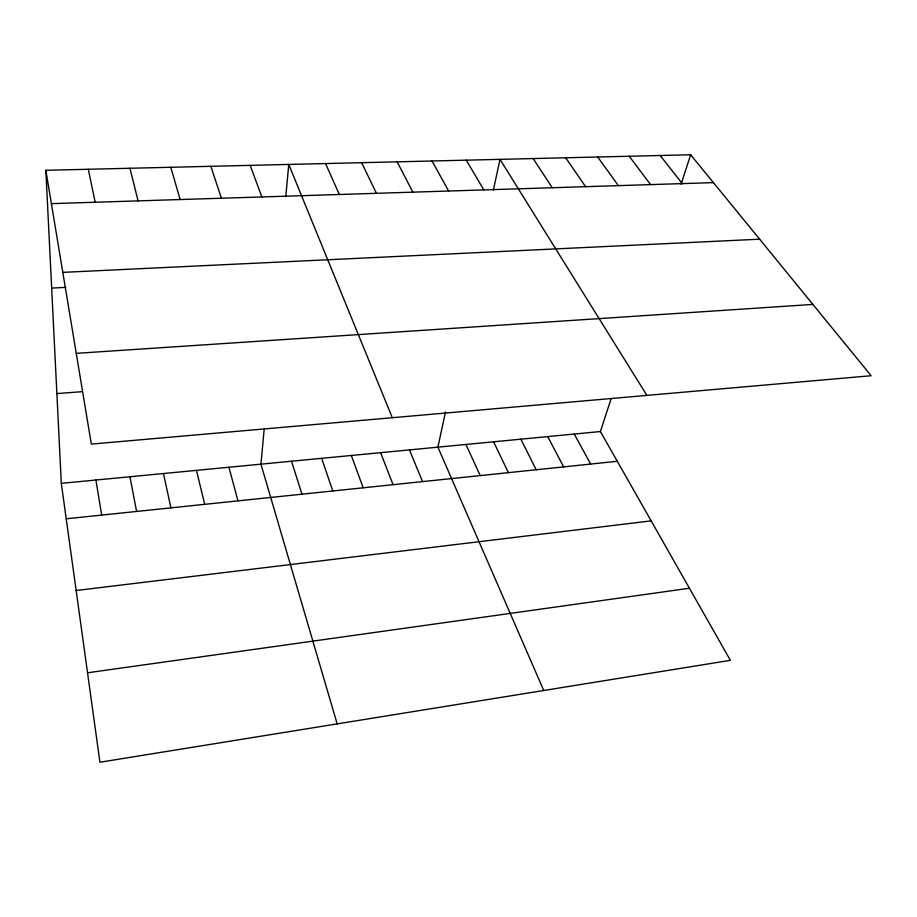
<?xml version="1.0" encoding="UTF-8"?>
<svg xmlns="http://www.w3.org/2000/svg" width="917" height="917" viewBox="0 0 917 917"><rect width="100%" height="100%" fill="white"/><g stroke="black" fill="none" stroke-linecap="round" stroke-linejoin="round"><path stroke-width="1.38" d="M264.165 429.271L260.932 464.162L337.169 723.891M285.76 196.754L288.763 164.441L392.316 417.705M445.49 412.008L437.902 447.164L543.747 690.501M493.369 190.14L500.006 159.352L646.898 395.387M45.85 170.287L91.322 444.103L871.15 375.729L690.661 154.767L45.85 170.287L61.313 483.351L99.93 762.233L730.379 660.332L600.406 431.54L611.077 398.838M681.079 184.157L690.661 154.767M87.539 672.791L689.424 588.233M76.145 590.514L651.15 520.867M66.219 518.793L617.301 461.285M61.313 483.351L600.406 431.54M56.877 393.576L82.381 391.651M76.249 353.354L812.898 304.41M51.673 288.098L65.772 287.376M62.803 272.372L759.62 239.188M51.386 203.631L713.415 182.621M660.183 155.5L682.271 183.606M629.211 156.245L650.6 184.615M597.712 157.002L618.379 185.635M565.697 157.781L585.608 186.678M533.132 158.561L552.263 187.733M466.317 160.166L483.809 189.911M432.033 160.991L448.654 191.023M574.26 434.062L590.651 464.059M547.736 436.607L563.623 466.879M397.164 161.828L412.868 192.157M520.856 439.186L536.204 469.745M361.665 162.687L376.44 193.315M493.587 441.811L508.396 472.645M465.951 444.47L480.187 475.591M325.535 163.558L339.336 194.496M409.463 449.892L422.531 481.608M380.612 452.666L393.061 484.68M250.169 165.369L261.861 196.949M351.349 455.474L363.155 487.798M321.649 458.328L332.802 490.973M210.853 166.309L221.41 198.232M291.514 461.228L301.98 494.183M170.78 167.272L180.156 199.539M228.941 467.246L237.962 500.865M129.939 168.258L138.089 200.88M196.456 470.364L204.709 504.339M163.467 473.539L170.917 507.869M88.307 169.255L95.173 202.244M129.95 476.748L136.587 511.445M95.907 480.027L101.684 515.09"/></g></svg>
